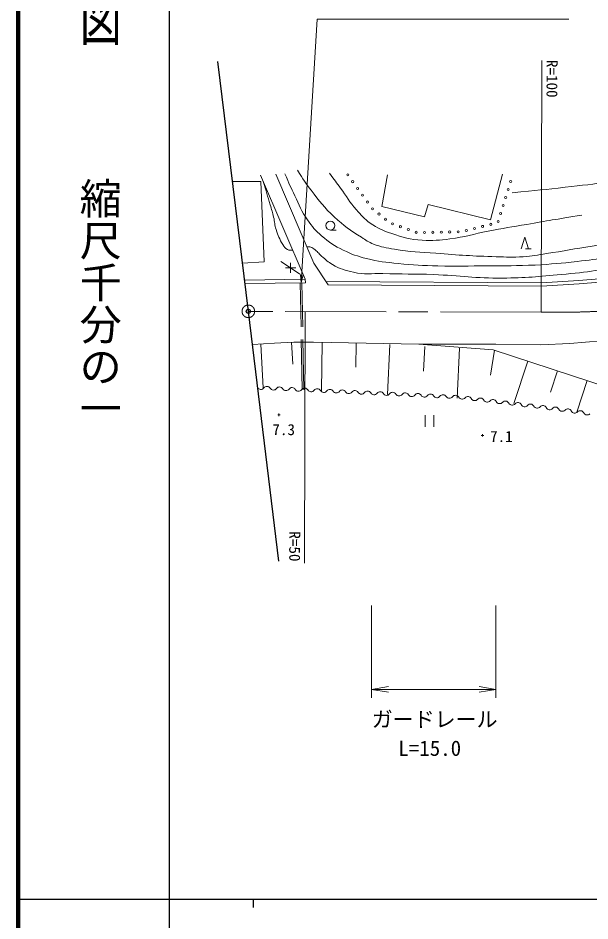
# Model space of a CAD drawing. Units: millimetres, scale not verified. Extents: x 40000 to 680000, y 20000 to 380000.
# Drawn here: x 40000 to 108136, y 202409 to 309998 of the extents above; entities that cross this region are included whole.
import ezdxf
from ezdxf.enums import TextEntityAlignment as Align

# ---------------------------------------------------------------- set-up
doc = ezdxf.new("R2010")
doc.units = ezdxf.units.MM
doc.header["$LTSCALE"] = 1000
doc.header["$PDMODE"] = 32
doc.header["$PDSIZE"] = 500
doc.linetypes.add('CHAIN', pattern=[18.5, 12, -1.5, 3.5, -1.5])
doc.linetypes.add('DASHED', pattern=[7.5, 6, -1.5])
for name, color, linetype, lineweight in [('M-BMK', 2, 'CHAIN', 13), ('M-BMK-OTRS', 5, 'Continuous', 25), ('M-STR-HTXT', 7, 'Continuous', 13), ('M-TTL', 2, 'Continuous', 140), ('M-TTL-BAND', 7, 'Continuous', 25), ('M-WORK', 1, 'Continuous', 13)]:
    doc.layers.add(name, color=color, linetype=linetype, lineweight=lineweight)
doc.layers.add('M-OTRS', color=6, linetype='Continuous')
doc.styles.add('@ＭＳ ゴシック', font='')
doc.styles.add('ＭＳ ゴシック', font='')
doc.styles.get('@ＭＳ ゴシック').set_extended_font_data('@MS Gothic')
doc.styles.get('ＭＳ ゴシック').set_extended_font_data('MS Gothic')

# ---------------------------------------------------------------- blocks, each defined once
blk = doc.blocks.new('plus')
at = {"color": 0, "linetype": 'Continuous', "lineweight": -2}
for p, q in [((-1.25, 0), (1.25, 0)), ((0, -1.25), (0, 1.25))]:
    blk.add_line(p, q, dxfattribs=at)
blk = doc.blocks.new('open_arrow')
at = {"color": 0, "linetype": 'Continuous', "lineweight": -2}
blk.add_lwpolyline([(7.5, 1.25), (0, 0), (7.5, -1.25)], dxfattribs=at)

msp = doc.modelspace()

# ---------------------------------------------------------------- linework, layer by layer
at = {"layer": 'M-BMK'}
msp.add_line((102339, 274958), (67436, 275051), dxfattribs=at)
msp.add_circle((67436, 275051), 750, dxfattribs=at)
msp.add_arc((104328, 374938), 100000, 268.86027, 291.99387, dxfattribs=at)
at = {"layer": 'M-BMK-OTRS'}
for p, q in [((67436, 275051), (63818, 304832)), ((71053, 245270), (67436, 275051))]:
    msp.add_line(p, q, dxfattribs=at)
at = {"layer": 'M-OTRS'}
msp.add_point((67436, 275051), dxfattribs=at)
at = {"layer": 'M-STR-HTXT'}
for p, q in [((102339, 274958), (102419, 304957)), ((74206, 275033), (74127, 245060)), ((82116, 240000), (82116, 229000)), ((96929, 240000), (96929, 229000)), ((82116, 230000), (96929, 230000))]:
    msp.add_line(p, q, dxfattribs=at)
msp.add_lwpolyline([(73741, 278435), (75622, 309863), (105622, 309863)], dxfattribs=at)
at = {"layer": 'M-TTL'}
msp.add_line((40000, 380000), (40000, 20000), dxfattribs=at)
at = {"layer": 'M-TTL-BAND'}
for p, q in [((58000, 370000), (58000, 20000)), ((40000, 205000), (579000, 205000)), ((68000, 205000), (68000, 204000))]:
    msp.add_line(p, q, dxfattribs=at)
at = {"layer": 'M-WORK'}
for p, q in [((65557, 290515), (68922, 290540)), ((74222, 278892), (68885, 291281)), ((68922, 290540), (69336, 280932)), ((75247, 280803), (70713, 291405)), ((84025, 291330), (83358, 287546)), ((96284, 285941), (97733, 291414)), ((83358, 287546), (88414, 286295)), ((88414, 286295), (88862, 287786)), ((88862, 287786), (96284, 285941)), ((77208, 284742), (77908, 284742)), ((99958, 282495), (100378, 283895)), ((100378, 283895), (100798, 282495)), ((101148, 282495), (100448, 282495)), ((69336, 280932), (66736, 280809)), ((72476, 280220), (71327, 280971)), ((72476, 280220), (73579, 279493)), ((76952, 278223), (75247, 280803)), ((74222, 278892), (66985, 278760)), ((74244, 278440), (74222, 278892)), ((67031, 278377), (74244, 278440)), ((67915, 271100), (70551, 271269)), ((68914, 271156), (69209, 265927)), ((70551, 271269), (72849, 271378)), ((72575, 271363), (72722, 268748)), ((72849, 271378), (75210, 271378)), ((75210, 271378), (87766, 271128)), ((76240, 271331), (76160, 265565)), ((80277, 271274), (80236, 268391)), ((87766, 271128), (96929, 271136)), ((87766, 271128), (96592, 270464)), ((96929, 271136), (102268, 271076)), ((102268, 271076), (105736, 271213)), ((105736, 271213), (109488, 271541)), ((84309, 271088), (84007, 265156)), ((88462, 270877), (88311, 267911)), ((92615, 270666), (92312, 264723)), ((96766, 270407), (96297, 267451)), ((96592, 270464), (113435, 264949)), ((100725, 269111), (99069, 264052)), ((104266, 267951), (103438, 265422)), ((107807, 266792), (106571, 263016)), ((88496, 262692), (88496, 261292)), ((89546, 261292), (89546, 262692))]:
    msp.add_line(p, q, dxfattribs=at)
at = {"layer": 'M-WORK', "linetype": 'DASHED'}
for p, q in [((73844, 265712), (73626, 278434)), ((74044, 265715), (73826, 278438))]:
    msp.add_line(p, q, dxfattribs=at)
at = {"layer": 'M-WORK'}
for points in [[(152388, 290206), (149184, 288869), (146508, 287775), (142803, 286293), (139938, 285047), (135954, 283743), (131935, 282684), (125220, 281052), (119532, 280128), (115554, 279582), (111639, 279129), (106820, 278708), (102366, 278459), (76686, 278625)], [(152542, 289837), (149337, 288499), (146658, 287404), (142957, 285924), (140080, 284673), (136067, 283360), (132033, 282296), (125299, 280660), (119592, 279732), (115604, 279185), (111680, 278731), (106848, 278309), (102376, 278059), (76952, 278223)]]:
    msp.add_lwpolyline(points, dxfattribs=at)
for centre, radius in [((79280, 291312), 125), ((79867, 290503), 125), ((98690, 290529), 125), ((80454, 289693), 125), ((98390, 289575), 125), ((81042, 288884), 125), ((98091, 288621), 125), ((81629, 288075), 125), ((82227, 287275), 125), ((97791, 287667), 125), ((83006, 286648), 125), ((97492, 286713), 125), ((77208, 285267), 525), ((83785, 286021), 125), ((84610, 285477), 125), ((85552, 285140), 125), ((95349, 285172), 125), ((96320, 285414), 125), ((97192, 285759), 125), ((86494, 284804), 125), ((87435, 284467), 125), ((88428, 284443), 125), ((89427, 284465), 125), ((90427, 284488), 125), ((91427, 284510), 125), ((92427, 284532), 125), ((93408, 284690), 125), ((94379, 284931), 125)]:
    msp.add_circle(centre, radius, dxfattribs=at)
for centre, start, end in [((68926, 266195), 211.15617, 323.44611), ((69652, 265657), 31.15617, 143.44611), ((70424, 266125), 211.15617, 323.44611), ((71150, 265587), 31.15617, 143.44611), ((71923, 266054), 211.15617, 323.44611), ((72648, 265516), 31.15617, 143.44611), ((73421, 265983), 211.15617, 323.44611), ((74147, 265446), 31.15617, 143.44611), ((75645, 265375), 31.15617, 143.44611), ((77143, 265304), 31.15617, 143.44611), ((74919, 265913), 211.15617, 323.44611), ((76418, 265842), 211.15617, 323.44611), ((77916, 265772), 211.15617, 323.44611), ((78642, 265234), 31.15617, 143.44611), ((79414, 265701), 211.15617, 323.44611), ((80140, 265163), 31.15617, 143.44611), ((80913, 265630), 211.15617, 323.44611), ((81638, 265092), 31.15617, 143.44611), ((82411, 265560), 211.15617, 323.44611), ((83137, 265022), 31.15617, 143.44611), ((83909, 265489), 211.15617, 323.44611), ((84635, 264951), 31.15617, 143.44611), ((85408, 265418), 211.15617, 323.44611), ((86133, 264880), 31.15617, 143.44611), ((86906, 265348), 211.15617, 323.44611), ((87632, 264810), 31.15617, 143.44611), ((88404, 265277), 211.15617, 323.44611), ((89130, 264739), 31.15617, 143.44611), ((89903, 265206), 211.15617, 323.44611), ((90628, 264669), 31.15617, 143.44611), ((91401, 265136), 211.15617, 323.44611), ((92127, 264598), 31.15617, 143.44611), ((92915, 265036), 206.98281, 319.27275), ((93600, 264447), 26.98281, 139.27275), ((95089, 264268), 26.98281, 139.27275), ((94405, 264857), 206.98281, 319.27275), ((95894, 264677), 206.98281, 319.27275), ((96578, 264088), 26.98281, 139.27275), ((97383, 264498), 206.98281, 319.27275), ((98068, 263909), 26.98281, 139.27275), ((98872, 264319), 206.98281, 319.27275), ((99557, 263729), 26.98281, 139.27275), ((100362, 264139), 206.98281, 319.27275), ((101046, 263550), 26.98281, 139.27275), ((101851, 263960), 206.98281, 319.27275), ((102535, 263370), 26.98281, 139.27275), ((104024, 263191), 26.98281, 139.27275), ((103340, 263780), 206.98281, 319.27275), ((104835, 263590), 205.45498, 317.74493), ((105503, 262983), 25.45498, 137.74493), ((106318, 263371), 205.45498, 317.74493), ((106987, 262763), 25.45498, 137.74493), ((107802, 263152), 205.45498, 317.74493)]:
    msp.add_arc(centre, 452, start, end, dxfattribs=at)
for points, knots in [([(71774, 291455), (72331, 290186), (72485, 289843), (72978, 288828), (73533, 287689), (73748, 286987), (74480, 285951), (75054, 285139), (75409, 284687), (76168, 284044), (77090, 283263), (77660, 282863), (78748, 282339), (79784, 281841), (80404, 281630), (81516, 281339), (82963, 280960), (83814, 280916), (85300, 280744), (87135, 280533), (88175, 280519), (90022, 280463), (92311, 280394), (93595, 280456), (95886, 280479), (98121, 280500), (99376, 280453), (101608, 280572), (103567, 280677), (104664, 280770), (106612, 280995), (109347, 281310), (110869, 281568), (113586, 282011), (116582, 282500), (118241, 282881), (121232, 283403), (123709, 283834), (125101, 284051), (127580, 284466), (129443, 284778), (130522, 284786), (132349, 285263), (133620, 285595), (134319, 285850), (135523, 286374), (137525, 287243), (138658, 287733), (140527, 288860), (142026, 289763), (142922, 290230), (144202, 291424), (145330, 292476), (145813, 293236), (146594, 294567), (147327, 295816), (147454, 296657), (148017, 297991), (148540, 299233), (148758, 299964), (149369, 301165), (149803, 302017), (149967, 302314), (150566, 303300)], [0, 0, 0, 0, 1, 1, 1, 2, 2, 2, 3, 3, 3, 4, 4, 4, 5, 5, 5, 6, 6, 6, 7, 7, 7, 8, 8, 8, 9, 9, 9, 10, 10, 10, 11, 11, 11, 12, 12, 12, 13, 13, 13, 14, 14, 14, 15, 15, 15, 16, 16, 16, 17, 17, 17, 18, 18, 18, 19, 19, 19, 20, 20, 20, 21, 21, 21, 21]), ([(73282, 291863), (74014, 290709), (74245, 290378), (74924, 289470), (75907, 288156), (76487, 287427), (77676, 286296), (78821, 285208), (79584, 284727), (80913, 283873), (81456, 283524), (81750, 283294), (82351, 283060), (83283, 282696), (83855, 282635), (84838, 282450), (86743, 282092), (87845, 282114), (89779, 281965), (92584, 281750), (94158, 281633), (96971, 281559), (98223, 281526), (98927, 281477), (100177, 281559), (101271, 281630), (101875, 281773), (102960, 281934), (105085, 282248), (106263, 282499), (108386, 282825), (112192, 283410), (114337, 283648), (118143, 284232), (120748, 284633), (122211, 284840), (124804, 285311), (126694, 285655), (127755, 285851), (129620, 286312), (131392, 286750), (132383, 287030), (134092, 287672), (135446, 288181), (136256, 288402), (137469, 289189), (138782, 290040), (139427, 290663), (140534, 291769), (141542, 292777), (142075, 293383), (142911, 294537), (143836, 295814), (144228, 296616), (145053, 297961), (145719, 299047), (146216, 299593), (146726, 300760), (146964, 301306), (147056, 301512), (147273, 302183)], [0, 0, 0, 0, 1, 1, 1, 2, 2, 2, 3, 3, 3, 4, 4, 4, 5, 5, 5, 6, 6, 6, 7, 7, 7, 8, 8, 8, 9, 9, 9, 10, 10, 10, 11, 11, 11, 12, 12, 12, 13, 13, 13, 14, 14, 14, 15, 15, 15, 16, 16, 16, 17, 17, 17, 18, 18, 18, 19, 19, 19, 20, 20, 20, 20]), ([(98863, 289169), (101929, 289474), (102726, 289549), (105196, 289849), (107278, 290102), (108461, 290150), (110520, 290552), (112402, 290921), (113063, 291104), (115281, 291749)], [0, 0, 0, 0, 1, 1, 1, 2, 2, 2, 3, 3, 3, 3]), ([(72740, 282332), (72477, 282311), (72322, 282312), (72088, 282418), (71799, 282548), (71720, 282757), (71546, 283022), (71130, 283658), (70993, 284077), (70744, 284794), (70551, 285347), (70585, 285694), (70452, 286264), (70316, 286844), (70208, 287161), (70045, 287734), (69720, 288878), (69598, 289242), (69157, 290647)], [0, 0, 0, 0, 1, 1, 1, 2, 2, 2, 3, 3, 3, 4, 4, 4, 5, 5, 5, 6, 6, 6, 6]), ([(74428, 282719), (74560, 282752), (74626, 282756), (74753, 282744), (74973, 282722), (75078, 282616), (75254, 282483), (75645, 282188), (75804, 281952), (76171, 281628), (76650, 281207), (76904, 280941), (77453, 280617), (78352, 280087), (78952, 279957), (79965, 279710), (81287, 279388), (82085, 279599), (83445, 279551), (85807, 279469), (87133, 279521), (89496, 279434), (92713, 279315), (94509, 278972), (97728, 279012), (100472, 279045), (102009, 279179), (104741, 279434), (107895, 279728), (109647, 280034), (112786, 280466), (116814, 281020), (119084, 281252), (123082, 281991), (127282, 282767), (129612, 283324), (133778, 284266), (135321, 284615), (136200, 284761), (137718, 285212), (139091, 285619), (139862, 285882), (141142, 286525), (142538, 287227), (143250, 287756), (144520, 288667), (145923, 289674), (146383, 290099), (147928, 291482)], [0, 0, 0, 0, 1, 1, 1, 2, 2, 2, 3, 3, 3, 4, 4, 4, 5, 5, 5, 6, 6, 6, 7, 7, 7, 8, 8, 8, 9, 9, 9, 10, 10, 10, 11, 11, 11, 12, 12, 12, 13, 13, 13, 14, 14, 14, 15, 15, 15, 16, 16, 16, 16]), ([(77091, 291515), (77739, 290650), (77903, 290430), (78420, 289732), (79164, 288728), (79477, 288082), (80312, 287152), (80903, 286493), (81211, 286079), (81938, 285573), (82857, 284934), (83461, 284693), (84518, 284322), (85893, 283840), (86707, 283612), (88161, 283525), (89449, 283447), (90181, 283518), (91461, 283681), (93265, 283911), (94240, 284260), (96026, 284604), (97811, 284947), (98817, 285106), (100608, 285417), (103170, 285861), (103982, 285990), (107175, 286511)], [0, 0, 0, 0, 1, 1, 1, 2, 2, 2, 3, 3, 3, 4, 4, 4, 5, 5, 5, 6, 6, 6, 7, 7, 7, 8, 8, 8, 9, 9, 9, 9])]:
    msp.add_open_spline(points, degree=3, knots=knots, dxfattribs=at)

# ---------------------------------------------------------------- block references
at = {"layer": 'M-STR-HTXT'}
for p, xscale, yscale, rotation in [((73741, 278435), 133, 133, 86.6), ((96929, 230000), 267, 267, 180)]:
    msp.add_blockref('open_arrow', p, dxfattribs=dict(at, xscale=xscale, yscale=yscale, rotation=rotation))
at = {"layer": 'M-STR-HTXT', "xscale": 267, "yscale": 267}
msp.add_blockref('open_arrow', (82116, 230000), dxfattribs=at)
at = {"layer": 'M-WORK'}
for p, xscale, yscale in [((72476, 280220), 480, 480), ((71087, 262726), 120, 120), ((95346, 260270), 120, 120)]:
    msp.add_blockref('plus', p, dxfattribs=dict(at, xscale=xscale, yscale=yscale))

# ---------------------------------------------------------------- texts
at = {"layer": 'M-STR-HTXT', "style": 'ＭＳ ゴシック'}
for s, p in [('R=100', (103628, 302763)), ('R=50', (72971, 247039))]:
    msp.add_text(s, height=1320, rotation=269.848, dxfattribs=at).set_placement(p, align=Align.MIDDLE_CENTER)
msp.add_text('ガードレール', height=1833, dxfattribs=at).set_placement((89633, 226439), align=Align.MIDDLE_CENTER)
msp.add_text('L=15.0', height=1833, dxfattribs=at).set_placement((89051, 221527), align=Align.BOTTOM_CENTER)
at = {"layer": 'M-TTL-BAND', "style": '@ＭＳ ゴシック', "width": 1.4}
msp.add_text('平  面  図', height=3666, rotation=270, dxfattribs=at).set_placement((49777, 306475), align=Align.MIDDLE_RIGHT)
at = {"layer": 'M-TTL-BAND', "style": '@ＭＳ ゴシック'}
msp.add_text('縮尺千分の一', height=3666, rotation=270, dxfattribs=at).set_placement((49777, 261030), align=Align.MIDDLE_RIGHT)
at = {"layer": 'M-WORK', "style": 'ＭＳ ゴシック'}
for s, p in [('7.3', (71648, 260959)), ('7.1', (97587, 260141))]:
    msp.add_text(s, height=1320, dxfattribs=at).set_placement(p, align=Align.MIDDLE_CENTER)

doc.saveas('drawing.dxf')
